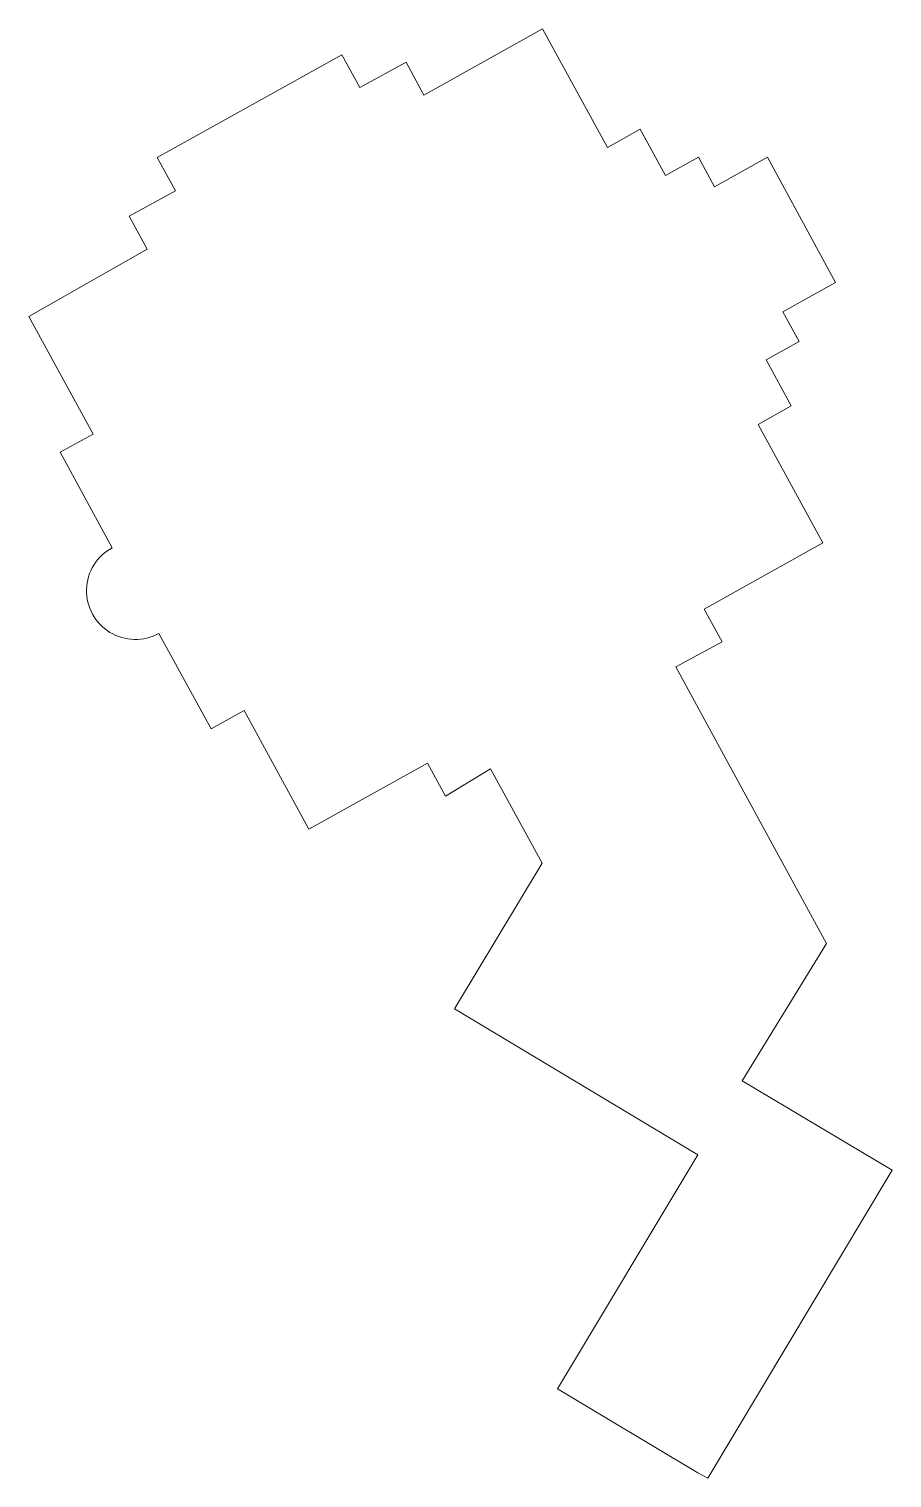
# Model space of a CAD drawing. Header units: inches. Extents: x -110725 to 51121, y 8404 to 44825.
# Drawn here: x -52834 to -52150, y 43676 to 44825 of the extents above; entities that cross this region are included whole.
import ezdxf

# ---------------------------------------------------------------- set-up
doc = ezdxf.new("R2010")
doc.units = ezdxf.units.IN
doc.header["$LTSCALE"] = 0.1
doc.header["$MEASUREMENT"] = 0
doc.layers.add('CAR', color=4, linetype='Continuous', lineweight=0)

msp = doc.modelspace()

# ---------------------------------------------------------------- linework, layer by layer
at = {"layer": 'CAR', "linetype": 'Continuous', "elevation": 27.15614}
msp.add_lwpolyline([(-52303.6164, 43680.05937), (-52414.76565, 43746.61511), (-52303.66273, 43932.16021), (-52496.57532, 44048.02873), (-52427.06704, 44163.66068), (-52467.89647, 44238.56775), (-52503.79064, 44216.89435), (-52518.03993, 44243.03302), (-52612.15217, 44190.62708), (-52663.4496, 44284.72631), (-52689.59189, 44270.1691), (-52730.91482, 44345.97126, -1.0050979424), (-52767.96297, 44413.93182), (-52809.2859, 44489.73398), (-52783.14362, 44503.98523), (-52833.94359, 44597.47788), (-52740.32881, 44650.79636), (-52754.5781, 44676.93503), (-52717.84286, 44696.96095), (-52732.22818, 44723.4538), (-52585.83136, 44804.97415), (-52571.65325, 44778.96604), (-52534.98287, 44799.21557), (-52520.73358, 44773.07689), (-52426.62134, 44825.48284), (-52375.32391, 44731.38361), (-52349.18162, 44745.94081), (-52329.23262, 44709.34667), (-52303.09033, 44723.90387), (-52290.26592, 44700.37897), (-52248.43825, 44723.6705), (-52194.29075, 44624.34314), (-52236.11841, 44601.05161), (-52223.29432, 44577.52729), (-52249.43661, 44562.97009), (-52229.4876, 44526.37594), (-52255.62989, 44511.81873), (-52204.33246, 44417.7195), (-52298.4447, 44365.31356), (-52284.19541, 44339.17488), (-52321.14035, 44319.429), (-52278.20739, 44240.66569), (-52201.52141, 44100.00184), (-52268.35219, 43991.12983), (-52149.59834, 43920.01967), (-52295.64473, 43675.89246)], format="xyb", close=True, dxfattribs=at)

doc.saveas('drawing.dxf')
